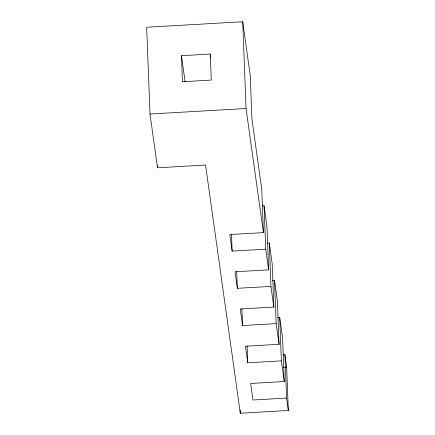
<?xml version="1.0" encoding="UTF-8"?>
<svg xmlns="http://www.w3.org/2000/svg" width="435" height="435" viewBox="0 0 435 435"><rect width="100%" height="100%" fill="white"/><g stroke="black" fill="none" stroke-linecap="round" stroke-linejoin="round"><path stroke-width="0.65" d="M288.329 410.499L286.589 398.085L252.974 400.015L250.658 383.469L284.272 381.538L281.38 360.854L247.765 362.785L245.449 346.233L279.063 344.308L276.165 323.624L242.551 325.554L240.234 309.002L273.849 307.077L270.951 286.393L237.336 288.318L235.02 271.772L268.634 269.847L265.741 249.163L232.127 251.087L229.81 234.541L263.425 232.616L261.756 189.236L251.908 118.907L250.245 75.527L242.714 21.75L146.671 27.258L150.004 114.019L157.535 167.796L205.554 165.044L240.305 413.25L288.329 410.499L286.66 367.118L284.925 354.704L282.908 354.824M210.268 54.043L211.269 80.073L182.455 81.726L181.455 55.696L210.268 54.043L210.736 57.398M150.004 114.019L246.047 108.511L263.425 232.616M262.055 205.896L264.072 205.782L266.97 226.466L268.634 269.847M267.269 243.127L269.287 243.013L272.185 263.697L273.849 307.077M272.484 280.358L274.501 280.243L277.394 300.928L279.063 344.308M277.693 317.594L279.71 317.474L282.609 338.158L284.272 381.538M283.277 367.309L286.66 367.118M181.455 55.696L185.114 81.856M284.925 354.704L286.589 398.085M279.71 317.474L281.38 360.854M274.501 280.243L276.165 323.624M269.287 243.013L270.951 286.393M264.072 205.782L265.741 249.163M242.714 21.75L246.047 108.511M247.113 345.836L247.765 362.785M241.898 308.605L242.551 325.554M236.689 271.375L237.336 288.318M240.174 409.862L240.305 413.25M231.474 234.144L232.127 251.087M157.454 165.762L157.535 167.796"/></g></svg>
